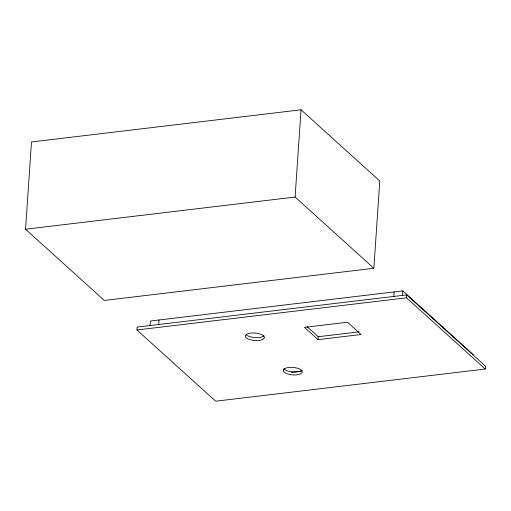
<?xml version="1.0" encoding="UTF-8"?>
<svg xmlns="http://www.w3.org/2000/svg" width="511" height="511" viewBox="0 0 511 511"><rect width="100%" height="100%" fill="white"/><g stroke="black" fill="none" stroke-linecap="round" stroke-linejoin="round"><path stroke-width="0.77" d="M25.55 229.215L31.497 141.969L301.049 109.795L379.801 181.022L373.848 268.275L104.295 300.442L25.55 229.215L295.103 197.048L373.848 268.275M136.948 329.978L137.152 327.072L406.705 294.898L485.45 366.125L485.252 369.031L215.699 401.205L136.948 329.978L406.507 297.811L485.252 369.031M150.093 325.763L150.419 321.004L402.77 290.887L473.371 354.743M158.697 324.734L159.023 319.975M295.103 197.048L301.049 109.795M318.046 339.643L304.473 327.359L347.486 322.23L361.06 334.507L318.046 339.643L318.244 336.73L307.028 326.586M393.84 296.674L394.166 291.915M402.444 295.645L402.77 290.887M406.507 297.811L406.705 294.898M264.244 337.918L262.929 339.285A9.249 3.571 3.9 0 1 253.513 340.409L249.841 339.636A10.06 3.884 3.9 0 1 245.395 335.606L246.698 334.239A9.249 3.571 3.9 0 1 256.113 333.115L259.786 333.887A10.06 3.884 3.9 0 1 264.238 337.918M283.401 369.99L284.716 368.623A9.249 3.571 3.9 0 1 294.132 367.498L297.804 368.271A10.06 3.884 3.9 0 1 302.25 372.302L300.947 373.669A9.249 3.571 3.9 0 1 291.532 374.793L287.859 374.02A10.06 3.884 3.9 0 1 283.407 369.99M263.976 335.733L263.127 336.379A9.249 3.571 3.9 0 1 253.712 337.503L250.039 336.73A10.06 3.884 3.9 0 1 246.085 334.545M301.995 370.117L301.145 370.762A9.249 3.571 3.9 0 1 291.73 371.887L288.057 371.114A10.06 3.884 3.9 0 1 283.835 368.578M318.244 336.73L358.914 331.882M291.308 372.302L301.592 371.075"/></g></svg>
